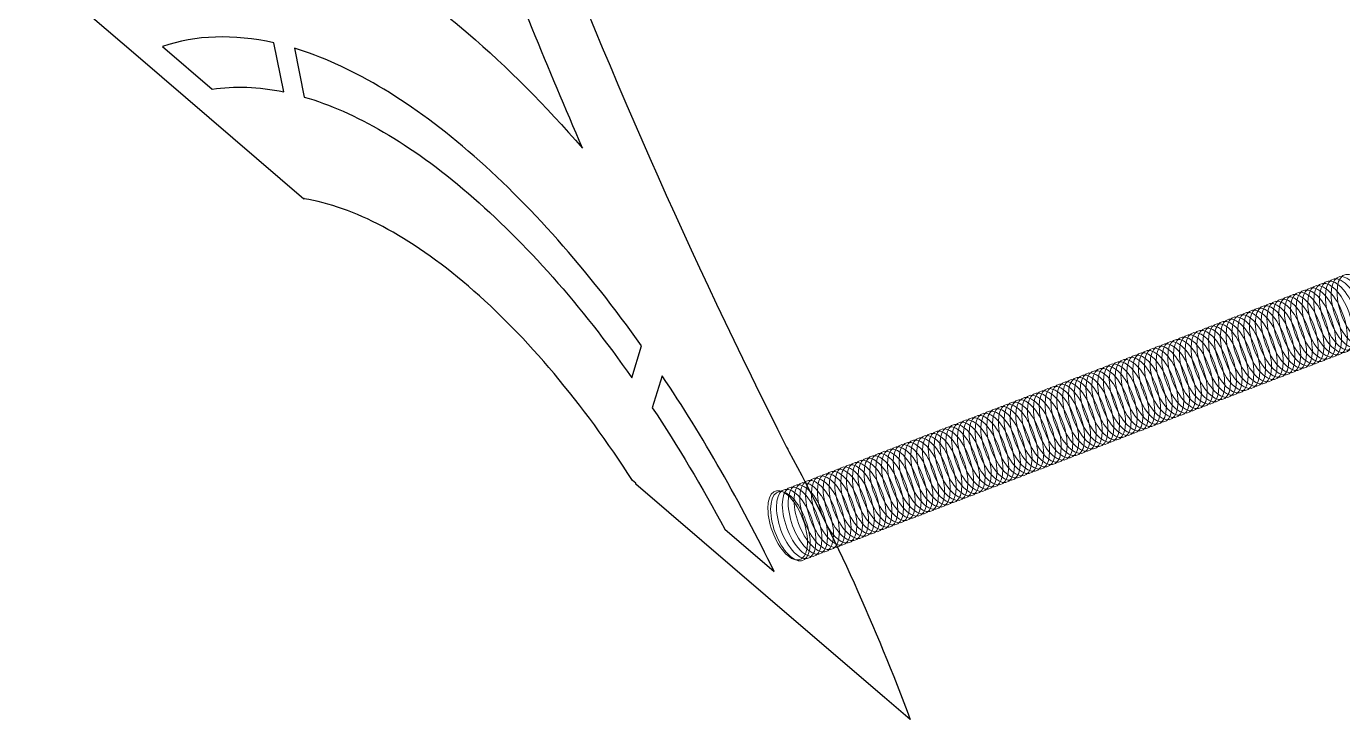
# Model space of a CAD drawing. Header units: centimetres. Extents: x -860 to -17, y -240 to 97.
# Drawn here: x -859.5 to -809.5, y -239.6 to -213.3 of the extents above; entities that cross this region are included whole.
import ezdxf

# ---------------------------------------------------------------- set-up
doc = ezdxf.new("R2010")
doc.units = ezdxf.units.CM
doc.header["$MEASUREMENT"] = 0
doc.layers.add('layer 1', color=7, linetype='Continuous')

msp = doc.modelspace()

# ---------------------------------------------------------------- linework, layer by layer
at = {"layer": 'layer 1', "color": 242}
for points, knots in [([(-791.81431, -213.5163), (-791.81431, -213.5163), (-791.81431, -213.54688), (-791.81431, -213.54688), (-791.81431, -213.54688), (-791.81431, -213.54688), (-785.62944, -218.85362), (-785.62944, -218.85362), (-785.62944, -218.85362), (-785.62944, -218.85362), (-782.36581, -221.65389), (-782.36581, -221.65389), (-782.36581, -221.65389), (-782.36581, -221.65389), (-781.38636, -222.49428), (-781.38636, -222.49428), (-781.38636, -222.49428), (-782.68687, -218.98892), (-784.24215, -215.55083), (-785.99553, -212.30804), (-785.99553, -212.30804), (-786.02547, -212.25267), (-786.05546, -212.19733), (-786.08552, -212.14207), (-786.08552, -212.14207), (-789.70322, -204.98148), (-793.01893, -197.5059), (-795.9385, -189.83895), (-795.9385, -189.83895), (-786.56033, -178.44123), (-783.55523, -157.08198), (-790.90493, -127.47964), (-790.90493, -127.47964), (-790.90493, -127.47964), (-790.9074, -127.47936), (-790.9074, -127.47936), (-790.9074, -127.47936), (-791.1182, -126.63154), (-791.5642, -125.7889), (-792.08036, -125.34603), (-792.08036, -125.34603), (-792.79972, -124.72881), (-793.38287, -125.12181), (-793.38287, -126.22383), (-793.38287, -126.22383), (-793.38287, -126.53512), (-793.33631, -126.8697), (-793.25333, -127.20346), (-793.25333, -127.20346), (-793.25333, -127.20346), (-793.25579, -127.20317), (-793.25579, -127.20317), (-793.25579, -127.20317), (-788.18778, -147.61562), (-788.38015, -163.75279), (-792.3092, -175.12915), (-792.3092, -175.12915), (-795.35249, -168.01423), (-797.63284, -160.16916), (-799.27384, -152.86522), (-799.27384, -152.86522), (-801.37679, -143.50526), (-802.6417, -134.17845), (-803.17879, -125.55553), (-803.17879, -125.55553), (-803.57388, -119.21254), (-803.57884, -113.0593), (-803.12533, -107.45214), (-803.12533, -107.45214), (-802.59419, -100.88529), (-801.40039, -94.75556), (-799.19051, -90.40757), (-799.19051, -90.40757), (-798.37983, -89.37352), (-797.52528, -88.42199), (-796.62965, -87.55296), (-796.62965, -87.55296), (-796.4623, -87.39058), (-796.2936, -87.2309), (-796.12344, -87.07419), (-796.12344, -87.07419), (-796.00498, -86.96506), (-795.86409, -86.85776), (-795.76743, -86.70508), (-795.76743, -86.70508), (-795.6414, -86.50607), (-795.56849, -86.20515), (-795.56849, -85.81556), (-795.56849, -85.81556), (-795.56849, -84.71354), (-796.15164, -83.31982), (-796.871, -82.7026), (-796.871, -82.7026), (-797.21717, -82.40558), (-797.53178, -82.34254), (-797.76505, -82.47982), (-797.76505, -82.47982), (-797.91167, -82.56615), (-798.05043, -82.71821), (-798.18185, -82.84011), (-798.18185, -82.84011), (-798.30897, -82.95804), (-798.43534, -83.07752), (-798.56093, -83.19852), (-798.56093, -83.19852), (-802.90223, -87.38143), (-806.32651, -93.40903), (-808.55309, -101.27492), (-808.55309, -101.27492), (-810.75544, -109.05517), (-811.72694, -118.49984), (-811.38355, -129.02392), (-811.38355, -129.02392), (-810.95678, -142.10343), (-808.53507, -156.4897), (-804.43352, -171.06733), (-804.43352, -171.06733), (-802.91717, -176.4567), (-801.19096, -181.80528), (-799.28196, -187.07701), (-799.28196, -187.07701), (-801.18504, -189.08257), (-803.32741, -190.70242), (-805.67514, -191.92889), (-805.67514, -191.92889), (-809.38695, -190.72098), (-812.59662, -191.36766), (-814.96284, -193.68495), (-814.96284, -193.68495), (-814.96284, -193.68495), (-810.71976, -197.3256), (-810.71976, -197.3256), (-810.71976, -197.3256), (-810.71976, -197.3256), (-804.42696, -202.72495), (-804.42696, -202.72495), (-804.42696, -202.72495), (-804.42696, -202.72495), (-804.42696, -202.69437), (-804.42696, -202.69437), (-804.42696, -202.69437), (-804.42696, -202.69437), (-804.40641, -202.71201), (-804.40641, -202.71201), (-804.40641, -202.71201), (-802.52537, -203.02852), (-800.40808, -204.11596), (-798.16881, -206.0373), (-798.16881, -206.0373), (-795.92954, -207.95864), (-793.81225, -210.50456), (-791.93121, -213.41599), (-791.93121, -213.41599), (-791.93121, -213.41599), (-791.81431, -213.5163), (-791.81431, -213.5163)], [0, 0, 0, 0, 0.025, 0.025, 0.025, 0.025, 0.05, 0.05, 0.05, 0.05, 0.075, 0.075, 0.075, 0.075, 0.1, 0.1, 0.1, 0.1, 0.125, 0.125, 0.125, 0.125, 0.15, 0.15, 0.15, 0.15, 0.175, 0.175, 0.175, 0.175, 0.2, 0.2, 0.2, 0.2, 0.225, 0.225, 0.225, 0.225, 0.25, 0.25, 0.25, 0.25, 0.275, 0.275, 0.275, 0.275, 0.3, 0.3, 0.3, 0.3, 0.325, 0.325, 0.325, 0.325, 0.35, 0.35, 0.35, 0.35, 0.375, 0.375, 0.375, 0.375, 0.4, 0.4, 0.4, 0.4, 0.425, 0.425, 0.425, 0.425, 0.45, 0.45, 0.45, 0.45, 0.475, 0.475, 0.475, 0.475, 0.5, 0.5, 0.5, 0.5, 0.525, 0.525, 0.525, 0.525, 0.55, 0.55, 0.55, 0.55, 0.575, 0.575, 0.575, 0.575, 0.6, 0.6, 0.6, 0.6, 0.625, 0.625, 0.625, 0.625, 0.65, 0.65, 0.65, 0.65, 0.675, 0.675, 0.675, 0.675, 0.7, 0.7, 0.7, 0.7, 0.725, 0.725, 0.725, 0.725, 0.75, 0.75, 0.75, 0.75, 0.775, 0.775, 0.775, 0.775, 0.8, 0.8, 0.8, 0.8, 0.825, 0.825, 0.825, 0.825, 0.85, 0.85, 0.85, 0.85, 0.875, 0.875, 0.875, 0.875, 0.9, 0.9, 0.9, 0.9, 0.925, 0.925, 0.925, 0.925, 0.95, 0.95, 0.95, 0.95, 1, 1, 1, 1]), ([(-836.40071, -230.60659), (-836.40071, -230.60659), (-836.40071, -230.63717), (-836.40071, -230.63717), (-836.40071, -230.63717), (-836.40071, -230.63717), (-830.21584, -235.94391), (-830.21584, -235.94391), (-830.21584, -235.94391), (-830.21584, -235.94391), (-826.95221, -238.74418), (-826.95221, -238.74418), (-826.95221, -238.74418), (-826.95221, -238.74418), (-825.97276, -239.58457), (-825.97276, -239.58457), (-825.97276, -239.58457), (-827.27327, -236.07921), (-828.82855, -232.64112), (-830.58193, -229.39833), (-830.58193, -229.39833), (-830.61187, -229.34296), (-830.64186, -229.28762), (-830.67192, -229.23236), (-830.67192, -229.23236), (-834.28962, -222.07177), (-837.60533, -214.59619), (-840.5249, -206.92924), (-840.5249, -206.92924), (-831.14673, -195.53152), (-828.14163, -174.17227), (-835.49133, -144.56993), (-835.49133, -144.56993), (-835.49133, -144.56993), (-835.4938, -144.56965), (-835.4938, -144.56965), (-835.4938, -144.56965), (-835.7046, -143.72183), (-836.1506, -142.87919), (-836.66676, -142.43632), (-836.66676, -142.43632), (-837.38612, -141.8191), (-837.96927, -142.2121), (-837.96927, -143.31412), (-837.96927, -143.31412), (-837.96927, -143.62541), (-837.92271, -143.95999), (-837.83973, -144.29375), (-837.83973, -144.29375), (-837.83973, -144.29375), (-837.84219, -144.29346), (-837.84219, -144.29346), (-837.84219, -144.29346), (-832.77418, -164.70591), (-832.96655, -180.84308), (-836.8956, -192.21944), (-836.8956, -192.21944), (-839.93889, -185.10452), (-842.21924, -177.25945), (-843.86024, -169.95551), (-843.86024, -169.95551), (-845.96319, -160.59555), (-847.2281, -151.26874), (-847.76519, -142.64582), (-847.76519, -142.64582), (-848.16028, -136.30283), (-848.16524, -130.14959), (-847.71173, -124.54243), (-847.71173, -124.54243), (-847.18059, -117.97558), (-845.98679, -111.84585), (-843.77691, -107.49786), (-843.77691, -107.49786), (-842.96623, -106.46381), (-842.11168, -105.51228), (-841.21605, -104.64325), (-841.21605, -104.64325), (-841.0487, -104.48087), (-840.88, -104.32119), (-840.70984, -104.16448), (-840.70984, -104.16448), (-840.59138, -104.05535), (-840.45049, -103.94805), (-840.35383, -103.79537), (-840.35383, -103.79537), (-840.2278, -103.59636), (-840.15489, -103.29544), (-840.15489, -102.90585), (-840.15489, -102.90585), (-840.15489, -101.80383), (-840.73804, -100.41011), (-841.4574, -99.79289), (-841.4574, -99.79289), (-841.80357, -99.49587), (-842.11818, -99.43283), (-842.35145, -99.57011), (-842.35145, -99.57011), (-842.49807, -99.65644), (-842.63683, -99.8085), (-842.76825, -99.9304), (-842.76825, -99.9304), (-842.89537, -100.04833), (-843.02174, -100.16781), (-843.14733, -100.28881), (-843.14733, -100.28881), (-847.48863, -104.47172), (-850.91291, -110.49932), (-853.13949, -118.36521), (-853.13949, -118.36521), (-855.34184, -126.14546), (-856.31334, -135.59013), (-855.96995, -146.11421), (-855.96995, -146.11421), (-855.54318, -159.19372), (-853.12147, -173.57999), (-849.01992, -188.15762), (-849.01992, -188.15762), (-847.50357, -193.54699), (-845.77736, -198.89557), (-843.86836, -204.1673), (-843.86836, -204.1673), (-845.77144, -206.17286), (-847.91381, -207.79271), (-850.26154, -209.01918), (-850.26154, -209.01918), (-853.97335, -207.81127), (-857.18302, -208.45795), (-859.54924, -210.77524), (-859.54924, -210.77524), (-859.54924, -210.77524), (-855.30616, -214.41589), (-855.30616, -214.41589), (-855.30616, -214.41589), (-855.30616, -214.41589), (-849.01336, -219.81524), (-849.01336, -219.81524), (-849.01336, -219.81524), (-849.01336, -219.81524), (-849.01336, -219.78466), (-849.01336, -219.78466), (-849.01336, -219.78466), (-849.01336, -219.78466), (-848.99281, -219.8023), (-848.99281, -219.8023), (-848.99281, -219.8023), (-847.11177, -220.11881), (-844.99448, -221.20625), (-842.75521, -223.12759), (-842.75521, -223.12759), (-840.51594, -225.04893), (-838.39865, -227.59485), (-836.51761, -230.50628), (-836.51761, -230.50628), (-836.51761, -230.50628), (-836.40071, -230.60659), (-836.40071, -230.60659)], [0, 0, 0, 0, 0.025, 0.025, 0.025, 0.025, 0.05, 0.05, 0.05, 0.05, 0.075, 0.075, 0.075, 0.075, 0.1, 0.1, 0.1, 0.1, 0.125, 0.125, 0.125, 0.125, 0.15, 0.15, 0.15, 0.15, 0.175, 0.175, 0.175, 0.175, 0.2, 0.2, 0.2, 0.2, 0.225, 0.225, 0.225, 0.225, 0.25, 0.25, 0.25, 0.25, 0.275, 0.275, 0.275, 0.275, 0.3, 0.3, 0.3, 0.3, 0.325, 0.325, 0.325, 0.325, 0.35, 0.35, 0.35, 0.35, 0.375, 0.375, 0.375, 0.375, 0.4, 0.4, 0.4, 0.4, 0.425, 0.425, 0.425, 0.425, 0.45, 0.45, 0.45, 0.45, 0.475, 0.475, 0.475, 0.475, 0.5, 0.5, 0.5, 0.5, 0.525, 0.525, 0.525, 0.525, 0.55, 0.55, 0.55, 0.55, 0.575, 0.575, 0.575, 0.575, 0.6, 0.6, 0.6, 0.6, 0.625, 0.625, 0.625, 0.625, 0.65, 0.65, 0.65, 0.65, 0.675, 0.675, 0.675, 0.675, 0.7, 0.7, 0.7, 0.7, 0.725, 0.725, 0.725, 0.725, 0.75, 0.75, 0.75, 0.75, 0.775, 0.775, 0.775, 0.775, 0.8, 0.8, 0.8, 0.8, 0.825, 0.825, 0.825, 0.825, 0.85, 0.85, 0.85, 0.85, 0.875, 0.875, 0.875, 0.875, 0.9, 0.9, 0.9, 0.9, 0.925, 0.925, 0.925, 0.925, 0.95, 0.95, 0.95, 0.95, 1, 1, 1, 1]), ([(-842.15625, -208.74853), (-840.97051, -211.82552), (-839.72409, -214.87221), (-838.42249, -217.88119), (-838.42249, -217.88119), (-839.82264, -216.27017), (-841.27378, -214.8094), (-842.761, -213.53334), (-842.761, -213.53334), (-843.64052, -212.77869), (-844.50735, -212.11071), (-845.35855, -211.52674), (-845.35855, -211.52674), (-844.23248, -210.70198), (-843.16333, -209.77605), (-842.15625, -208.74853)], [0, 0, 0, 0, 0.2, 0.2, 0.2, 0.2, 0.4, 0.4, 0.4, 0.4, 0.6, 0.6, 0.6, 0.6, 1, 1, 1, 1]), ([(-852.48911, -215.64741), (-852.48911, -215.64741), (-854.38165, -214.02357), (-854.38165, -214.02357), (-854.38165, -214.02357), (-853.11078, -213.59449), (-851.686, -213.54193), (-850.14447, -213.88645), (-850.14447, -213.88645), (-850.14447, -213.88645), (-849.76893, -215.74838), (-849.76893, -215.74838), (-849.76893, -215.74838), (-850.72889, -215.5497), (-851.63913, -215.51797), (-852.48911, -215.64741)], [0, 0, 0, 0, 0.2, 0.2, 0.2, 0.2, 0.4, 0.4, 0.4, 0.4, 0.6, 0.6, 0.6, 0.6, 1, 1, 1, 1]), ([(-842.761, -217.99766), (-840.43597, -219.99259), (-838.21482, -222.51912), (-836.17709, -225.39632), (-836.17709, -225.39632), (-836.17709, -225.39632), (-836.54896, -226.60192), (-836.54896, -226.60192), (-836.54896, -226.60192), (-838.46672, -223.8774), (-840.56127, -221.48621), (-842.75521, -219.60377), (-842.75521, -219.60377), (-844.96105, -217.71111), (-847.06638, -216.50534), (-848.99262, -215.94273), (-848.99262, -215.94273), (-848.99262, -215.94273), (-849.36598, -214.09163), (-849.36598, -214.09163), (-849.36598, -214.09163), (-847.32249, -214.70883), (-845.09404, -215.99587), (-842.761, -217.99766)], [0, 0, 0, 0, 0.14285714, 0.14285714, 0.14285714, 0.14285714, 0.28571429, 0.28571429, 0.28571429, 0.28571429, 0.42857143, 0.42857143, 0.42857143, 0.42857143, 0.57142857, 0.57142857, 0.57142857, 0.57142857, 0.71428571, 0.71428571, 0.71428571, 0.71428571, 1, 1, 1, 1]), ([(-835.39828, -226.52601), (-833.84882, -228.8354), (-832.41691, -231.34347), (-831.14036, -233.96509), (-831.14036, -233.96509), (-831.14036, -233.96509), (-833.02134, -232.35117), (-833.02134, -232.35117), (-833.02134, -232.35117), (-833.88036, -230.7463), (-834.80096, -229.20045), (-835.77217, -227.73818), (-835.77217, -227.73818), (-835.77217, -227.73818), (-835.39828, -226.52601), (-835.39828, -226.52601)], [0, 0, 0, 0, 0.2, 0.2, 0.2, 0.2, 0.4, 0.4, 0.4, 0.4, 0.6, 0.6, 0.6, 0.6, 1, 1, 1, 1])]:
    msp.add_open_spline(points, degree=3, knots=knots, dxfattribs=at)
at = {"layer": 'layer 1', "color": 177, "lineweight": 20}
for points in [[(-809.00886, -222.84201), (-808.59428, -223.19774), (-808.25819, -224.00098), (-808.25819, -224.63611), (-808.25819, -224.63611), (-808.25819, -225.27124), (-808.59428, -225.49774), (-809.00886, -225.14201), (-809.00886, -225.14201), (-809.42345, -224.78629), (-809.75954, -223.98305), (-809.75954, -223.34792), (-809.75954, -223.34792), (-809.75954, -222.71279), (-809.42345, -222.48629), (-809.00886, -222.84201)], [(-810.3398, -223.35217), (-809.92522, -223.7079), (-809.58913, -224.51114), (-809.58913, -225.14627), (-809.58913, -225.14627), (-809.58913, -225.7814), (-809.92522, -226.0079), (-810.3398, -225.65217), (-810.3398, -225.65217), (-810.75439, -225.29645), (-811.09048, -224.49321), (-811.09048, -223.85808), (-811.09048, -223.85808), (-811.09048, -223.22295), (-810.75439, -222.99645), (-810.3398, -223.35217)], [(-810.11797, -223.26714), (-809.70339, -223.62287), (-809.3673, -224.42611), (-809.3673, -225.06124), (-809.3673, -225.06124), (-809.3673, -225.69637), (-809.70339, -225.92287), (-810.11797, -225.56714), (-810.11797, -225.56714), (-810.53256, -225.21142), (-810.86865, -224.40818), (-810.86865, -223.77305), (-810.86865, -223.77305), (-810.86865, -223.13792), (-810.53256, -222.91142), (-810.11797, -223.26714)], [(-809.89615, -223.18211), (-809.48157, -223.53784), (-809.14548, -224.34108), (-809.14548, -224.97621), (-809.14548, -224.97621), (-809.14548, -225.61134), (-809.48157, -225.83784), (-809.89615, -225.48211), (-809.89615, -225.48211), (-810.31074, -225.12639), (-810.64683, -224.32315), (-810.64683, -223.68802), (-810.64683, -223.68802), (-810.64683, -223.05289), (-810.31074, -222.82639), (-809.89615, -223.18211)], [(-809.67433, -223.09709), (-809.25975, -223.45282), (-808.92366, -224.25606), (-808.92366, -224.89119), (-808.92366, -224.89119), (-808.92366, -225.52632), (-809.25975, -225.75282), (-809.67433, -225.39709), (-809.67433, -225.39709), (-810.08892, -225.04137), (-810.42501, -224.23813), (-810.42501, -223.603), (-810.42501, -223.603), (-810.42501, -222.96787), (-810.08892, -222.74137), (-809.67433, -223.09709)], [(-809.45251, -223.01206), (-809.03793, -223.36779), (-808.70184, -224.17103), (-808.70184, -224.80616), (-808.70184, -224.80616), (-808.70184, -225.44129), (-809.03793, -225.66779), (-809.45251, -225.31206), (-809.45251, -225.31206), (-809.8671, -224.95634), (-810.20319, -224.1531), (-810.20319, -223.51797), (-810.20319, -223.51797), (-810.20319, -222.88284), (-809.8671, -222.65634), (-809.45251, -223.01206)], [(-809.23068, -222.92703), (-808.8161, -223.28276), (-808.48001, -224.086), (-808.48001, -224.72113), (-808.48001, -224.72113), (-808.48001, -225.35626), (-808.8161, -225.58276), (-809.23068, -225.22703), (-809.23068, -225.22703), (-809.64527, -224.87131), (-809.98136, -224.06807), (-809.98136, -223.43294), (-809.98136, -223.43294), (-809.98136, -222.79781), (-809.64527, -222.57131), (-809.23068, -222.92703)], [(-811.67073, -223.86232), (-811.25615, -224.21805), (-810.92006, -225.02129), (-810.92006, -225.65642), (-810.92006, -225.65642), (-810.92006, -226.29155), (-811.25615, -226.51805), (-811.67073, -226.16232), (-811.67073, -226.16232), (-812.08532, -225.8066), (-812.42141, -225.00336), (-812.42141, -224.36823), (-812.42141, -224.36823), (-812.42141, -223.7331), (-812.08532, -223.5066), (-811.67073, -223.86232)], [(-811.44891, -223.7773), (-811.03433, -224.13303), (-810.69824, -224.93627), (-810.69824, -225.5714), (-810.69824, -225.5714), (-810.69824, -226.20653), (-811.03433, -226.43303), (-811.44891, -226.0773), (-811.44891, -226.0773), (-811.8635, -225.72158), (-812.19959, -224.91834), (-812.19959, -224.28321), (-812.19959, -224.28321), (-812.19959, -223.64808), (-811.8635, -223.42158), (-811.44891, -223.7773)], [(-811.22709, -223.69227), (-810.81251, -224.048), (-810.47642, -224.85124), (-810.47642, -225.48637), (-810.47642, -225.48637), (-810.47642, -226.1215), (-810.81251, -226.348), (-811.22709, -225.99227), (-811.22709, -225.99227), (-811.64168, -225.63655), (-811.97777, -224.83331), (-811.97777, -224.19818), (-811.97777, -224.19818), (-811.97777, -223.56305), (-811.64168, -223.33655), (-811.22709, -223.69227)], [(-811.00527, -223.60724), (-810.59069, -223.96297), (-810.2546, -224.76621), (-810.2546, -225.40134), (-810.2546, -225.40134), (-810.2546, -226.03647), (-810.59069, -226.26297), (-811.00527, -225.90724), (-811.00527, -225.90724), (-811.41986, -225.55152), (-811.75595, -224.74828), (-811.75595, -224.11315), (-811.75595, -224.11315), (-811.75595, -223.47802), (-811.41986, -223.25152), (-811.00527, -223.60724)], [(-810.78344, -223.52222), (-810.36886, -223.87795), (-810.03277, -224.68119), (-810.03277, -225.31632), (-810.03277, -225.31632), (-810.03277, -225.95145), (-810.36886, -226.17795), (-810.78344, -225.82222), (-810.78344, -225.82222), (-811.19803, -225.4665), (-811.53412, -224.66326), (-811.53412, -224.02813), (-811.53412, -224.02813), (-811.53412, -223.393), (-811.19803, -223.1665), (-810.78344, -223.52222)], [(-810.56162, -223.43719), (-810.14704, -223.79292), (-809.81095, -224.59616), (-809.81095, -225.23129), (-809.81095, -225.23129), (-809.81095, -225.86642), (-810.14704, -226.09292), (-810.56162, -225.73719), (-810.56162, -225.73719), (-810.97621, -225.38147), (-811.3123, -224.57823), (-811.3123, -223.9431), (-811.3123, -223.9431), (-811.3123, -223.30797), (-810.97621, -223.08147), (-810.56162, -223.43719)], [(-812.77985, -224.28745), (-812.36527, -224.64318), (-812.02918, -225.44642), (-812.02918, -226.08155), (-812.02918, -226.08155), (-812.02918, -226.71668), (-812.36527, -226.94318), (-812.77985, -226.58745), (-812.77985, -226.58745), (-813.19444, -226.23173), (-813.53053, -225.42849), (-813.53053, -224.79336), (-813.53053, -224.79336), (-813.53053, -224.15823), (-813.19444, -223.93173), (-812.77985, -224.28745)], [(-812.55803, -224.20243), (-812.14345, -224.55816), (-811.80736, -225.3614), (-811.80736, -225.99653), (-811.80736, -225.99653), (-811.80736, -226.63166), (-812.14345, -226.85816), (-812.55803, -226.50243), (-812.55803, -226.50243), (-812.97262, -226.14671), (-813.30871, -225.34347), (-813.30871, -224.70834), (-813.30871, -224.70834), (-813.30871, -224.07321), (-812.97262, -223.84671), (-812.55803, -224.20243)], [(-812.3362, -224.1174), (-811.92162, -224.47313), (-811.58553, -225.27637), (-811.58553, -225.9115), (-811.58553, -225.9115), (-811.58553, -226.54663), (-811.92162, -226.77313), (-812.3362, -226.4174), (-812.3362, -226.4174), (-812.75079, -226.06168), (-813.08688, -225.25844), (-813.08688, -224.62331), (-813.08688, -224.62331), (-813.08688, -223.98818), (-812.75079, -223.76168), (-812.3362, -224.1174)], [(-812.11438, -224.03238), (-811.6998, -224.38811), (-811.36371, -225.19135), (-811.36371, -225.82648), (-811.36371, -225.82648), (-811.36371, -226.46161), (-811.6998, -226.68811), (-812.11438, -226.33238), (-812.11438, -226.33238), (-812.52897, -225.97666), (-812.86506, -225.17342), (-812.86506, -224.53829), (-812.86506, -224.53829), (-812.86506, -223.90316), (-812.52897, -223.67666), (-812.11438, -224.03238)], [(-811.89256, -223.94735), (-811.47798, -224.30308), (-811.14189, -225.10632), (-811.14189, -225.74145), (-811.14189, -225.74145), (-811.14189, -226.37658), (-811.47798, -226.60308), (-811.89256, -226.24735), (-811.89256, -226.24735), (-812.30715, -225.89163), (-812.64324, -225.08839), (-812.64324, -224.45326), (-812.64324, -224.45326), (-812.64324, -223.81813), (-812.30715, -223.59163), (-811.89256, -223.94735)], [(-814.11079, -224.79761), (-813.69621, -225.15334), (-813.36012, -225.95658), (-813.36012, -226.59171), (-813.36012, -226.59171), (-813.36012, -227.22684), (-813.69621, -227.45334), (-814.11079, -227.09761), (-814.11079, -227.09761), (-814.52538, -226.74189), (-814.86147, -225.93865), (-814.86147, -225.30352), (-814.86147, -225.30352), (-814.86147, -224.66839), (-814.52538, -224.44189), (-814.11079, -224.79761)], [(-813.88896, -224.71259), (-813.47438, -225.06832), (-813.13829, -225.87156), (-813.13829, -226.50669), (-813.13829, -226.50669), (-813.13829, -227.14182), (-813.47438, -227.36832), (-813.88896, -227.01259), (-813.88896, -227.01259), (-814.30355, -226.65687), (-814.63964, -225.85363), (-814.63964, -225.2185), (-814.63964, -225.2185), (-814.63964, -224.58337), (-814.30355, -224.35687), (-813.88896, -224.71259)], [(-813.66714, -224.62756), (-813.25256, -224.98329), (-812.91647, -225.78653), (-812.91647, -226.42166), (-812.91647, -226.42166), (-812.91647, -227.05679), (-813.25256, -227.28329), (-813.66714, -226.92756), (-813.66714, -226.92756), (-814.08173, -226.57184), (-814.41782, -225.7686), (-814.41782, -225.13347), (-814.41782, -225.13347), (-814.41782, -224.49834), (-814.08173, -224.27184), (-813.66714, -224.62756)], [(-813.44532, -224.54253), (-813.03074, -224.89826), (-812.69465, -225.7015), (-812.69465, -226.33663), (-812.69465, -226.33663), (-812.69465, -226.97176), (-813.03074, -227.19826), (-813.44532, -226.84253), (-813.44532, -226.84253), (-813.85991, -226.48681), (-814.196, -225.68357), (-814.196, -225.04844), (-814.196, -225.04844), (-814.196, -224.41331), (-813.85991, -224.18681), (-813.44532, -224.54253)], [(-813.22349, -224.45751), (-812.80891, -224.81324), (-812.47282, -225.61648), (-812.47282, -226.25161), (-812.47282, -226.25161), (-812.47282, -226.88674), (-812.80891, -227.11324), (-813.22349, -226.75751), (-813.22349, -226.75751), (-813.63808, -226.40179), (-813.97417, -225.59855), (-813.97417, -224.96342), (-813.97417, -224.96342), (-813.97417, -224.32829), (-813.63808, -224.10179), (-813.22349, -224.45751)], [(-813.00167, -224.37248), (-812.58709, -224.72821), (-812.251, -225.53145), (-812.251, -226.16658), (-812.251, -226.16658), (-812.251, -226.80171), (-812.58709, -227.02821), (-813.00167, -226.67248), (-813.00167, -226.67248), (-813.41626, -226.31676), (-813.75235, -225.51352), (-813.75235, -224.87839), (-813.75235, -224.87839), (-813.75235, -224.24326), (-813.41626, -224.01676), (-813.00167, -224.37248)], [(-815.44172, -225.30777), (-815.02714, -225.6635), (-814.69105, -226.46674), (-814.69105, -227.10187), (-814.69105, -227.10187), (-814.69105, -227.737), (-815.02714, -227.9635), (-815.44172, -227.60777), (-815.44172, -227.60777), (-815.85631, -227.25205), (-816.1924, -226.44881), (-816.1924, -225.81368), (-816.1924, -225.81368), (-816.1924, -225.17855), (-815.85631, -224.95205), (-815.44172, -225.30777)], [(-815.2199, -225.22274), (-814.80532, -225.57847), (-814.46923, -226.38171), (-814.46923, -227.01684), (-814.46923, -227.01684), (-814.46923, -227.65197), (-814.80532, -227.87847), (-815.2199, -227.52274), (-815.2199, -227.52274), (-815.63449, -227.16702), (-815.97058, -226.36378), (-815.97058, -225.72865), (-815.97058, -225.72865), (-815.97058, -225.09352), (-815.63449, -224.86702), (-815.2199, -225.22274)], [(-814.99808, -225.13772), (-814.5835, -225.49345), (-814.24741, -226.29669), (-814.24741, -226.93182), (-814.24741, -226.93182), (-814.24741, -227.56695), (-814.5835, -227.79345), (-814.99808, -227.43772), (-814.99808, -227.43772), (-815.41267, -227.082), (-815.74876, -226.27876), (-815.74876, -225.64363), (-815.74876, -225.64363), (-815.74876, -225.0085), (-815.41267, -224.782), (-814.99808, -225.13772)], [(-814.77626, -225.05269), (-814.36168, -225.40842), (-814.02559, -226.21166), (-814.02559, -226.84679), (-814.02559, -226.84679), (-814.02559, -227.48192), (-814.36168, -227.70842), (-814.77626, -227.35269), (-814.77626, -227.35269), (-815.19085, -226.99697), (-815.52694, -226.19373), (-815.52694, -225.5586), (-815.52694, -225.5586), (-815.52694, -224.92347), (-815.19085, -224.69697), (-814.77626, -225.05269)], [(-814.55443, -224.96767), (-814.13985, -225.3234), (-813.80376, -226.12664), (-813.80376, -226.76177), (-813.80376, -226.76177), (-813.80376, -227.3969), (-814.13985, -227.6234), (-814.55443, -227.26767), (-814.55443, -227.26767), (-814.96902, -226.91195), (-815.30511, -226.10871), (-815.30511, -225.47358), (-815.30511, -225.47358), (-815.30511, -224.83845), (-814.96902, -224.61195), (-814.55443, -224.96767)], [(-814.33261, -224.88264), (-813.91803, -225.23837), (-813.58194, -226.04161), (-813.58194, -226.67674), (-813.58194, -226.67674), (-813.58194, -227.31187), (-813.91803, -227.53837), (-814.33261, -227.18264), (-814.33261, -227.18264), (-814.7472, -226.82692), (-815.08329, -226.02368), (-815.08329, -225.38855), (-815.08329, -225.38855), (-815.08329, -224.75342), (-814.7472, -224.52692), (-814.33261, -224.88264)], [(-816.77266, -225.81793), (-816.35808, -226.17366), (-816.02199, -226.9769), (-816.02199, -227.61203), (-816.02199, -227.61203), (-816.02199, -228.24716), (-816.35808, -228.47366), (-816.77266, -228.11793), (-816.77266, -228.11793), (-817.18725, -227.76221), (-817.52334, -226.95897), (-817.52334, -226.32384), (-817.52334, -226.32384), (-817.52334, -225.68871), (-817.18725, -225.46221), (-816.77266, -225.81793)], [(-816.55084, -225.7329), (-816.13626, -226.08863), (-815.80017, -226.89187), (-815.80017, -227.527), (-815.80017, -227.527), (-815.80017, -228.16213), (-816.13626, -228.38863), (-816.55084, -228.0329), (-816.55084, -228.0329), (-816.96543, -227.67718), (-817.30152, -226.87394), (-817.30152, -226.23881), (-817.30152, -226.23881), (-817.30152, -225.60368), (-816.96543, -225.37718), (-816.55084, -225.7329)], [(-816.32902, -225.64788), (-815.91444, -226.00361), (-815.57835, -226.80685), (-815.57835, -227.44198), (-815.57835, -227.44198), (-815.57835, -228.07711), (-815.91444, -228.30361), (-816.32902, -227.94788), (-816.32902, -227.94788), (-816.74361, -227.59216), (-817.0797, -226.78892), (-817.0797, -226.15379), (-817.0797, -226.15379), (-817.0797, -225.51866), (-816.74361, -225.29216), (-816.32902, -225.64788)], [(-816.10719, -225.56285), (-815.69261, -225.91858), (-815.35652, -226.72182), (-815.35652, -227.35695), (-815.35652, -227.35695), (-815.35652, -227.99208), (-815.69261, -228.21858), (-816.10719, -227.86285), (-816.10719, -227.86285), (-816.52178, -227.50713), (-816.85787, -226.70389), (-816.85787, -226.06876), (-816.85787, -226.06876), (-816.85787, -225.43363), (-816.52178, -225.20713), (-816.10719, -225.56285)], [(-815.88537, -225.47782), (-815.47079, -225.83355), (-815.1347, -226.63679), (-815.1347, -227.27192), (-815.1347, -227.27192), (-815.1347, -227.90705), (-815.47079, -228.13355), (-815.88537, -227.77782), (-815.88537, -227.77782), (-816.29996, -227.4221), (-816.63605, -226.61886), (-816.63605, -225.98373), (-816.63605, -225.98373), (-816.63605, -225.3486), (-816.29996, -225.1221), (-815.88537, -225.47782)], [(-815.66355, -225.3928), (-815.24897, -225.74853), (-814.91288, -226.55177), (-814.91288, -227.1869), (-814.91288, -227.1869), (-814.91288, -227.82203), (-815.24897, -228.04853), (-815.66355, -227.6928), (-815.66355, -227.6928), (-816.07814, -227.33708), (-816.41423, -226.53384), (-816.41423, -225.89871), (-816.41423, -225.89871), (-816.41423, -225.26358), (-816.07814, -225.03708), (-815.66355, -225.3928)], [(-818.1036, -226.32809), (-817.68902, -226.68382), (-817.35293, -227.48706), (-817.35293, -228.12219), (-817.35293, -228.12219), (-817.35293, -228.75732), (-817.68902, -228.98382), (-818.1036, -228.62809), (-818.1036, -228.62809), (-818.51819, -228.27237), (-818.85428, -227.46913), (-818.85428, -226.834), (-818.85428, -226.834), (-818.85428, -226.19887), (-818.51819, -225.97237), (-818.1036, -226.32809)], [(-817.88178, -226.24306), (-817.4672, -226.59879), (-817.13111, -227.40203), (-817.13111, -228.03716), (-817.13111, -228.03716), (-817.13111, -228.67229), (-817.4672, -228.89879), (-817.88178, -228.54306), (-817.88178, -228.54306), (-818.29637, -228.18734), (-818.63246, -227.3841), (-818.63246, -226.74897), (-818.63246, -226.74897), (-818.63246, -226.11384), (-818.29637, -225.88734), (-817.88178, -226.24306)], [(-817.65995, -226.15803), (-817.24537, -226.51376), (-816.90928, -227.317), (-816.90928, -227.95213), (-816.90928, -227.95213), (-816.90928, -228.58726), (-817.24537, -228.81376), (-817.65995, -228.45803), (-817.65995, -228.45803), (-818.07454, -228.10231), (-818.41063, -227.29907), (-818.41063, -226.66394), (-818.41063, -226.66394), (-818.41063, -226.02881), (-818.07454, -225.80231), (-817.65995, -226.15803)], [(-817.43813, -226.07301), (-817.02355, -226.42874), (-816.68746, -227.23198), (-816.68746, -227.86711), (-816.68746, -227.86711), (-816.68746, -228.50224), (-817.02355, -228.72874), (-817.43813, -228.37301), (-817.43813, -228.37301), (-817.85272, -228.01729), (-818.18881, -227.21405), (-818.18881, -226.57892), (-818.18881, -226.57892), (-818.18881, -225.94379), (-817.85272, -225.71729), (-817.43813, -226.07301)], [(-817.21631, -225.98798), (-816.80173, -226.34371), (-816.46564, -227.14695), (-816.46564, -227.78208), (-816.46564, -227.78208), (-816.46564, -228.41721), (-816.80173, -228.64371), (-817.21631, -228.28798), (-817.21631, -228.28798), (-817.6309, -227.93226), (-817.96699, -227.12902), (-817.96699, -226.49389), (-817.96699, -226.49389), (-817.96699, -225.85876), (-817.6309, -225.63226), (-817.21631, -225.98798)], [(-816.99448, -225.90295), (-816.5799, -226.25868), (-816.24381, -227.06192), (-816.24381, -227.69705), (-816.24381, -227.69705), (-816.24381, -228.33218), (-816.5799, -228.55868), (-816.99448, -228.20295), (-816.99448, -228.20295), (-817.40907, -227.84723), (-817.74516, -227.04399), (-817.74516, -226.40886), (-817.74516, -226.40886), (-817.74516, -225.77373), (-817.40907, -225.54723), (-816.99448, -225.90295)], [(-819.43454, -226.83824), (-819.01996, -227.19397), (-818.68387, -227.99721), (-818.68387, -228.63234), (-818.68387, -228.63234), (-818.68387, -229.26747), (-819.01996, -229.49397), (-819.43454, -229.13824), (-819.43454, -229.13824), (-819.84913, -228.78252), (-820.18522, -227.97928), (-820.18522, -227.34415), (-820.18522, -227.34415), (-820.18522, -226.70902), (-819.84913, -226.48252), (-819.43454, -226.83824)], [(-819.21271, -226.75322), (-818.79813, -227.10895), (-818.46204, -227.91219), (-818.46204, -228.54732), (-818.46204, -228.54732), (-818.46204, -229.18245), (-818.79813, -229.40895), (-819.21271, -229.05322), (-819.21271, -229.05322), (-819.6273, -228.6975), (-819.96339, -227.89426), (-819.96339, -227.25913), (-819.96339, -227.25913), (-819.96339, -226.624), (-819.6273, -226.3975), (-819.21271, -226.75322)], [(-818.99089, -226.66819), (-818.57631, -227.02392), (-818.24022, -227.82716), (-818.24022, -228.46229), (-818.24022, -228.46229), (-818.24022, -229.09742), (-818.57631, -229.32392), (-818.99089, -228.96819), (-818.99089, -228.96819), (-819.40548, -228.61247), (-819.74157, -227.80923), (-819.74157, -227.1741), (-819.74157, -227.1741), (-819.74157, -226.53897), (-819.40548, -226.31247), (-818.99089, -226.66819)], [(-818.76907, -226.58317), (-818.35449, -226.9389), (-818.0184, -227.74214), (-818.0184, -228.37727), (-818.0184, -228.37727), (-818.0184, -229.0124), (-818.35449, -229.2389), (-818.76907, -228.88317), (-818.76907, -228.88317), (-819.18366, -228.52745), (-819.51975, -227.72421), (-819.51975, -227.08908), (-819.51975, -227.08908), (-819.51975, -226.45395), (-819.18366, -226.22745), (-818.76907, -226.58317)], [(-818.54724, -226.49814), (-818.13266, -226.85387), (-817.79657, -227.65711), (-817.79657, -228.29224), (-817.79657, -228.29224), (-817.79657, -228.92737), (-818.13266, -229.15387), (-818.54724, -228.79814), (-818.54724, -228.79814), (-818.96183, -228.44242), (-819.29792, -227.63918), (-819.29792, -227.00405), (-819.29792, -227.00405), (-819.29792, -226.36892), (-818.96183, -226.14242), (-818.54724, -226.49814)], [(-818.32542, -226.41311), (-817.91084, -226.76884), (-817.57475, -227.57208), (-817.57475, -228.20721), (-817.57475, -228.20721), (-817.57475, -228.84234), (-817.91084, -229.06884), (-818.32542, -228.71311), (-818.32542, -228.71311), (-818.74001, -228.35739), (-819.0761, -227.55415), (-819.0761, -226.91902), (-819.0761, -226.91902), (-819.0761, -226.28389), (-818.74001, -226.05739), (-818.32542, -226.41311)], [(-820.76547, -227.3484), (-820.35089, -227.70413), (-820.0148, -228.50737), (-820.0148, -229.1425), (-820.0148, -229.1425), (-820.0148, -229.77763), (-820.35089, -230.00413), (-820.76547, -229.6484), (-820.76547, -229.6484), (-821.18006, -229.29268), (-821.51615, -228.48944), (-821.51615, -227.85431), (-821.51615, -227.85431), (-821.51615, -227.21918), (-821.18006, -226.99268), (-820.76547, -227.3484)], [(-820.54365, -227.26338), (-820.12907, -227.61911), (-819.79298, -228.42235), (-819.79298, -229.05748), (-819.79298, -229.05748), (-819.79298, -229.69261), (-820.12907, -229.91911), (-820.54365, -229.56338), (-820.54365, -229.56338), (-820.95824, -229.20766), (-821.29433, -228.40442), (-821.29433, -227.76929), (-821.29433, -227.76929), (-821.29433, -227.13416), (-820.95824, -226.90766), (-820.54365, -227.26338)], [(-820.32183, -227.17835), (-819.90725, -227.53408), (-819.57116, -228.33732), (-819.57116, -228.97245), (-819.57116, -228.97245), (-819.57116, -229.60758), (-819.90725, -229.83408), (-820.32183, -229.47835), (-820.32183, -229.47835), (-820.73642, -229.12263), (-821.07251, -228.31939), (-821.07251, -227.68426), (-821.07251, -227.68426), (-821.07251, -227.04913), (-820.73642, -226.82263), (-820.32183, -227.17835)], [(-820.1, -227.09332), (-819.68542, -227.44905), (-819.34933, -228.25229), (-819.34933, -228.88742), (-819.34933, -228.88742), (-819.34933, -229.52255), (-819.68542, -229.74905), (-820.1, -229.39332), (-820.1, -229.39332), (-820.51459, -229.0376), (-820.85068, -228.23436), (-820.85068, -227.59923), (-820.85068, -227.59923), (-820.85068, -226.9641), (-820.51459, -226.7376), (-820.1, -227.09332)], [(-819.87818, -227.0083), (-819.4636, -227.36403), (-819.12751, -228.16727), (-819.12751, -228.8024), (-819.12751, -228.8024), (-819.12751, -229.43753), (-819.4636, -229.66403), (-819.87818, -229.3083), (-819.87818, -229.3083), (-820.29277, -228.95258), (-820.62886, -228.14934), (-820.62886, -227.51421), (-820.62886, -227.51421), (-820.62886, -226.87908), (-820.29277, -226.65258), (-819.87818, -227.0083)], [(-819.65636, -226.92327), (-819.24178, -227.279), (-818.90569, -228.08224), (-818.90569, -228.71737), (-818.90569, -228.71737), (-818.90569, -229.3525), (-819.24178, -229.579), (-819.65636, -229.22327), (-819.65636, -229.22327), (-820.07095, -228.86755), (-820.40704, -228.06431), (-820.40704, -227.42918), (-820.40704, -227.42918), (-820.40704, -226.79405), (-820.07095, -226.56755), (-819.65636, -226.92327)], [(-822.09641, -227.85856), (-821.68183, -228.21429), (-821.34574, -229.01753), (-821.34574, -229.65266), (-821.34574, -229.65266), (-821.34574, -230.28779), (-821.68183, -230.51429), (-822.09641, -230.15856), (-822.09641, -230.15856), (-822.511, -229.80284), (-822.84709, -228.9996), (-822.84709, -228.36447), (-822.84709, -228.36447), (-822.84709, -227.72934), (-822.511, -227.50284), (-822.09641, -227.85856)], [(-821.87459, -227.77353), (-821.46001, -228.12926), (-821.12392, -228.9325), (-821.12392, -229.56763), (-821.12392, -229.56763), (-821.12392, -230.20276), (-821.46001, -230.42926), (-821.87459, -230.07353), (-821.87459, -230.07353), (-822.28918, -229.71781), (-822.62527, -228.91457), (-822.62527, -228.27944), (-822.62527, -228.27944), (-822.62527, -227.64431), (-822.28918, -227.41781), (-821.87459, -227.77353)], [(-821.65276, -227.68851), (-821.23818, -228.04424), (-820.90209, -228.84748), (-820.90209, -229.48261), (-820.90209, -229.48261), (-820.90209, -230.11774), (-821.23818, -230.34424), (-821.65276, -229.98851), (-821.65276, -229.98851), (-822.06735, -229.63279), (-822.40344, -228.82955), (-822.40344, -228.19442), (-822.40344, -228.19442), (-822.40344, -227.55929), (-822.06735, -227.33279), (-821.65276, -227.68851)], [(-821.43094, -227.60348), (-821.01636, -227.95921), (-820.68027, -228.76245), (-820.68027, -229.39758), (-820.68027, -229.39758), (-820.68027, -230.03271), (-821.01636, -230.25921), (-821.43094, -229.90348), (-821.43094, -229.90348), (-821.84553, -229.54776), (-822.18162, -228.74452), (-822.18162, -228.10939), (-822.18162, -228.10939), (-822.18162, -227.47426), (-821.84553, -227.24776), (-821.43094, -227.60348)], [(-821.20912, -227.51845), (-820.79454, -227.87418), (-820.45845, -228.67742), (-820.45845, -229.31255), (-820.45845, -229.31255), (-820.45845, -229.94768), (-820.79454, -230.17418), (-821.20912, -229.81845), (-821.20912, -229.81845), (-821.62371, -229.46273), (-821.9598, -228.65949), (-821.9598, -228.02436), (-821.9598, -228.02436), (-821.9598, -227.38923), (-821.62371, -227.16273), (-821.20912, -227.51845)], [(-820.9873, -227.43343), (-820.57272, -227.78916), (-820.23663, -228.5924), (-820.23663, -229.22753), (-820.23663, -229.22753), (-820.23663, -229.86266), (-820.57272, -230.08916), (-820.9873, -229.73343), (-820.9873, -229.73343), (-821.40189, -229.37771), (-821.73798, -228.57447), (-821.73798, -227.93934), (-821.73798, -227.93934), (-821.73798, -227.30421), (-821.40189, -227.07771), (-820.9873, -227.43343)], [(-823.42735, -228.36872), (-823.01277, -228.72445), (-822.67668, -229.52769), (-822.67668, -230.16282), (-822.67668, -230.16282), (-822.67668, -230.79795), (-823.01277, -231.02445), (-823.42735, -230.66872), (-823.42735, -230.66872), (-823.84194, -230.313), (-824.17803, -229.50976), (-824.17803, -228.87463), (-824.17803, -228.87463), (-824.17803, -228.2395), (-823.84194, -228.013), (-823.42735, -228.36872)], [(-823.20552, -228.28369), (-822.79094, -228.63942), (-822.45485, -229.44266), (-822.45485, -230.07779), (-822.45485, -230.07779), (-822.45485, -230.71292), (-822.79094, -230.93942), (-823.20552, -230.58369), (-823.20552, -230.58369), (-823.62011, -230.22797), (-823.9562, -229.42473), (-823.9562, -228.7896), (-823.9562, -228.7896), (-823.9562, -228.15447), (-823.62011, -227.92797), (-823.20552, -228.28369)], [(-822.9837, -228.19867), (-822.56912, -228.5544), (-822.23303, -229.35764), (-822.23303, -229.99277), (-822.23303, -229.99277), (-822.23303, -230.6279), (-822.56912, -230.8544), (-822.9837, -230.49867), (-822.9837, -230.49867), (-823.39829, -230.14295), (-823.73438, -229.33971), (-823.73438, -228.70458), (-823.73438, -228.70458), (-823.73438, -228.06945), (-823.39829, -227.84295), (-822.9837, -228.19867)], [(-822.76188, -228.11364), (-822.3473, -228.46937), (-822.01121, -229.27261), (-822.01121, -229.90774), (-822.01121, -229.90774), (-822.01121, -230.54287), (-822.3473, -230.76937), (-822.76188, -230.41364), (-822.76188, -230.41364), (-823.17647, -230.05792), (-823.51256, -229.25468), (-823.51256, -228.61955), (-823.51256, -228.61955), (-823.51256, -227.98442), (-823.17647, -227.75792), (-822.76188, -228.11364)], [(-822.54006, -228.02861), (-822.12548, -228.38434), (-821.78939, -229.18758), (-821.78939, -229.82271), (-821.78939, -229.82271), (-821.78939, -230.45784), (-822.12548, -230.68434), (-822.54006, -230.32861), (-822.54006, -230.32861), (-822.95465, -229.97289), (-823.29074, -229.16965), (-823.29074, -228.53452), (-823.29074, -228.53452), (-823.29074, -227.89939), (-822.95465, -227.67289), (-822.54006, -228.02861)], [(-822.31823, -227.94359), (-821.90365, -228.29932), (-821.56756, -229.10256), (-821.56756, -229.73769), (-821.56756, -229.73769), (-821.56756, -230.37282), (-821.90365, -230.59932), (-822.31823, -230.24359), (-822.31823, -230.24359), (-822.73282, -229.88787), (-823.06891, -229.08463), (-823.06891, -228.4495), (-823.06891, -228.4495), (-823.06891, -227.81437), (-822.73282, -227.58787), (-822.31823, -227.94359)], [(-824.53646, -228.79385), (-824.12188, -229.14958), (-823.78579, -229.95282), (-823.78579, -230.58795), (-823.78579, -230.58795), (-823.78579, -231.22308), (-824.12188, -231.44958), (-824.53646, -231.09385), (-824.53646, -231.09385), (-824.95105, -230.73813), (-825.28714, -229.93489), (-825.28714, -229.29976), (-825.28714, -229.29976), (-825.28714, -228.66463), (-824.95105, -228.43813), (-824.53646, -228.79385)], [(-824.31464, -228.70882), (-823.90006, -229.06455), (-823.56397, -229.86779), (-823.56397, -230.50292), (-823.56397, -230.50292), (-823.56397, -231.13805), (-823.90006, -231.36455), (-824.31464, -231.00882), (-824.31464, -231.00882), (-824.72923, -230.6531), (-825.06532, -229.84986), (-825.06532, -229.21473), (-825.06532, -229.21473), (-825.06532, -228.5796), (-824.72923, -228.3531), (-824.31464, -228.70882)], [(-824.09282, -228.6238), (-823.67824, -228.97953), (-823.34215, -229.78277), (-823.34215, -230.4179), (-823.34215, -230.4179), (-823.34215, -231.05303), (-823.67824, -231.27953), (-824.09282, -230.9238), (-824.09282, -230.9238), (-824.50741, -230.56808), (-824.8435, -229.76484), (-824.8435, -229.12971), (-824.8435, -229.12971), (-824.8435, -228.49458), (-824.50741, -228.26808), (-824.09282, -228.6238)], [(-823.87099, -228.53877), (-823.45641, -228.8945), (-823.12032, -229.69774), (-823.12032, -230.33287), (-823.12032, -230.33287), (-823.12032, -230.968), (-823.45641, -231.1945), (-823.87099, -230.83877), (-823.87099, -230.83877), (-824.28558, -230.48305), (-824.62167, -229.67981), (-824.62167, -229.04468), (-824.62167, -229.04468), (-824.62167, -228.40955), (-824.28558, -228.18305), (-823.87099, -228.53877)], [(-823.64917, -228.45374), (-823.23459, -228.80947), (-822.8985, -229.61271), (-822.8985, -230.24784), (-822.8985, -230.24784), (-822.8985, -230.88297), (-823.23459, -231.10947), (-823.64917, -230.75374), (-823.64917, -230.75374), (-824.06376, -230.39802), (-824.39985, -229.59478), (-824.39985, -228.95965), (-824.39985, -228.95965), (-824.39985, -228.32452), (-824.06376, -228.09802), (-823.64917, -228.45374)], [(-825.8674, -229.30401), (-825.45282, -229.65974), (-825.11673, -230.46298), (-825.11673, -231.09811), (-825.11673, -231.09811), (-825.11673, -231.73324), (-825.45282, -231.95974), (-825.8674, -231.60401), (-825.8674, -231.60401), (-826.28199, -231.24829), (-826.61808, -230.44505), (-826.61808, -229.80992), (-826.61808, -229.80992), (-826.61808, -229.17479), (-826.28199, -228.94829), (-825.8674, -229.30401)], [(-825.64558, -229.21898), (-825.231, -229.57471), (-824.89491, -230.37795), (-824.89491, -231.01308), (-824.89491, -231.01308), (-824.89491, -231.64821), (-825.231, -231.87471), (-825.64558, -231.51898), (-825.64558, -231.51898), (-826.06017, -231.16326), (-826.39626, -230.36002), (-826.39626, -229.72489), (-826.39626, -229.72489), (-826.39626, -229.08976), (-826.06017, -228.86326), (-825.64558, -229.21898)], [(-825.42375, -229.13395), (-825.00917, -229.48968), (-824.67308, -230.29292), (-824.67308, -230.92805), (-824.67308, -230.92805), (-824.67308, -231.56318), (-825.00917, -231.78968), (-825.42375, -231.43395), (-825.42375, -231.43395), (-825.83834, -231.07823), (-826.17443, -230.27499), (-826.17443, -229.63986), (-826.17443, -229.63986), (-826.17443, -229.00473), (-825.83834, -228.77823), (-825.42375, -229.13395)], [(-825.20193, -229.04893), (-824.78735, -229.40466), (-824.45126, -230.2079), (-824.45126, -230.84303), (-824.45126, -230.84303), (-824.45126, -231.47816), (-824.78735, -231.70466), (-825.20193, -231.34893), (-825.20193, -231.34893), (-825.61652, -230.99321), (-825.95261, -230.18997), (-825.95261, -229.55484), (-825.95261, -229.55484), (-825.95261, -228.91971), (-825.61652, -228.69321), (-825.20193, -229.04893)], [(-824.98011, -228.9639), (-824.56553, -229.31963), (-824.22944, -230.12287), (-824.22944, -230.758), (-824.22944, -230.758), (-824.22944, -231.39313), (-824.56553, -231.61963), (-824.98011, -231.2639), (-824.98011, -231.2639), (-825.3947, -230.90818), (-825.73079, -230.10494), (-825.73079, -229.46981), (-825.73079, -229.46981), (-825.73079, -228.83468), (-825.3947, -228.60818), (-824.98011, -228.9639)], [(-824.75828, -228.87888), (-824.3437, -229.23461), (-824.00761, -230.03785), (-824.00761, -230.67298), (-824.00761, -230.67298), (-824.00761, -231.30811), (-824.3437, -231.53461), (-824.75828, -231.17888), (-824.75828, -231.17888), (-825.17287, -230.82316), (-825.50896, -230.01992), (-825.50896, -229.38479), (-825.50896, -229.38479), (-825.50896, -228.74966), (-825.17287, -228.52316), (-824.75828, -228.87888)], [(-827.19834, -229.81417), (-826.78376, -230.1699), (-826.44767, -230.97314), (-826.44767, -231.60827), (-826.44767, -231.60827), (-826.44767, -232.2434), (-826.78376, -232.4699), (-827.19834, -232.11417), (-827.19834, -232.11417), (-827.61293, -231.75845), (-827.94902, -230.95521), (-827.94902, -230.32008), (-827.94902, -230.32008), (-827.94902, -229.68495), (-827.61293, -229.45845), (-827.19834, -229.81417)], [(-826.97651, -229.72914), (-826.56193, -230.08487), (-826.22584, -230.88811), (-826.22584, -231.52324), (-826.22584, -231.52324), (-826.22584, -232.15837), (-826.56193, -232.38487), (-826.97651, -232.02914), (-826.97651, -232.02914), (-827.3911, -231.67342), (-827.72719, -230.87018), (-827.72719, -230.23505), (-827.72719, -230.23505), (-827.72719, -229.59992), (-827.3911, -229.37342), (-826.97651, -229.72914)], [(-826.75469, -229.64411), (-826.34011, -229.99984), (-826.00402, -230.80308), (-826.00402, -231.43821), (-826.00402, -231.43821), (-826.00402, -232.07334), (-826.34011, -232.29984), (-826.75469, -231.94411), (-826.75469, -231.94411), (-827.16928, -231.58839), (-827.50537, -230.78515), (-827.50537, -230.15002), (-827.50537, -230.15002), (-827.50537, -229.51489), (-827.16928, -229.28839), (-826.75469, -229.64411)], [(-826.53287, -229.55909), (-826.11829, -229.91482), (-825.7822, -230.71806), (-825.7822, -231.35319), (-825.7822, -231.35319), (-825.7822, -231.98832), (-826.11829, -232.21482), (-826.53287, -231.85909), (-826.53287, -231.85909), (-826.94746, -231.50337), (-827.28355, -230.70013), (-827.28355, -230.065), (-827.28355, -230.065), (-827.28355, -229.42987), (-826.94746, -229.20337), (-826.53287, -229.55909)], [(-826.31105, -229.47406), (-825.89647, -229.82979), (-825.56038, -230.63303), (-825.56038, -231.26816), (-825.56038, -231.26816), (-825.56038, -231.90329), (-825.89647, -232.12979), (-826.31105, -231.77406), (-826.31105, -231.77406), (-826.72564, -231.41834), (-827.06173, -230.6151), (-827.06173, -229.97997), (-827.06173, -229.97997), (-827.06173, -229.34484), (-826.72564, -229.11834), (-826.31105, -229.47406)], [(-826.08922, -229.38903), (-825.67464, -229.74476), (-825.33855, -230.548), (-825.33855, -231.18313), (-825.33855, -231.18313), (-825.33855, -231.81826), (-825.67464, -232.04476), (-826.08922, -231.68903), (-826.08922, -231.68903), (-826.50381, -231.33331), (-826.8399, -230.53007), (-826.8399, -229.89494), (-826.8399, -229.89494), (-826.8399, -229.25981), (-826.50381, -229.03331), (-826.08922, -229.38903)], [(-828.52927, -230.32432), (-828.11469, -230.68005), (-827.7786, -231.48329), (-827.7786, -232.11842), (-827.7786, -232.11842), (-827.7786, -232.75355), (-828.11469, -232.98005), (-828.52927, -232.62432), (-828.52927, -232.62432), (-828.94386, -232.2686), (-829.27995, -231.46536), (-829.27995, -230.83023), (-829.27995, -230.83023), (-829.27995, -230.1951), (-828.94386, -229.9686), (-828.52927, -230.32432)], [(-828.30745, -230.2393), (-827.89287, -230.59503), (-827.55678, -231.39827), (-827.55678, -232.0334), (-827.55678, -232.0334), (-827.55678, -232.66853), (-827.89287, -232.89503), (-828.30745, -232.5393), (-828.30745, -232.5393), (-828.72204, -232.18358), (-829.05813, -231.38034), (-829.05813, -230.74521), (-829.05813, -230.74521), (-829.05813, -230.11008), (-828.72204, -229.88358), (-828.30745, -230.2393)], [(-828.08563, -230.15427), (-827.67105, -230.51), (-827.33496, -231.31324), (-827.33496, -231.94837), (-827.33496, -231.94837), (-827.33496, -232.5835), (-827.67105, -232.81), (-828.08563, -232.45427), (-828.08563, -232.45427), (-828.50022, -232.09855), (-828.83631, -231.29531), (-828.83631, -230.66018), (-828.83631, -230.66018), (-828.83631, -230.02505), (-828.50022, -229.79855), (-828.08563, -230.15427)], [(-827.86381, -230.06924), (-827.44923, -230.42497), (-827.11314, -231.22821), (-827.11314, -231.86334), (-827.11314, -231.86334), (-827.11314, -232.49847), (-827.44923, -232.72497), (-827.86381, -232.36924), (-827.86381, -232.36924), (-828.2784, -232.01352), (-828.61449, -231.21028), (-828.61449, -230.57515), (-828.61449, -230.57515), (-828.61449, -229.94002), (-828.2784, -229.71352), (-827.86381, -230.06924)], [(-827.64198, -229.98422), (-827.2274, -230.33995), (-826.89131, -231.14319), (-826.89131, -231.77832), (-826.89131, -231.77832), (-826.89131, -232.41345), (-827.2274, -232.63995), (-827.64198, -232.28422), (-827.64198, -232.28422), (-828.05657, -231.9285), (-828.39266, -231.12526), (-828.39266, -230.49013), (-828.39266, -230.49013), (-828.39266, -229.855), (-828.05657, -229.6285), (-827.64198, -229.98422)], [(-827.42016, -229.89919), (-827.00558, -230.25492), (-826.66949, -231.05816), (-826.66949, -231.69329), (-826.66949, -231.69329), (-826.66949, -232.32842), (-827.00558, -232.55492), (-827.42016, -232.19919), (-827.42016, -232.19919), (-827.83475, -231.84347), (-828.17084, -231.04023), (-828.17084, -230.4051), (-828.17084, -230.4051), (-828.17084, -229.76997), (-827.83475, -229.54347), (-827.42016, -229.89919)], [(-829.86021, -230.83448), (-829.44563, -231.19021), (-829.10954, -231.99345), (-829.10954, -232.62858), (-829.10954, -232.62858), (-829.10954, -233.26371), (-829.44563, -233.49021), (-829.86021, -233.13448), (-829.86021, -233.13448), (-830.2748, -232.77876), (-830.61089, -231.97552), (-830.61089, -231.34039), (-830.61089, -231.34039), (-830.61089, -230.70526), (-830.2748, -230.47876), (-829.86021, -230.83448)], [(-829.63839, -230.74945), (-829.22381, -231.10518), (-828.88772, -231.90842), (-828.88772, -232.54355), (-828.88772, -232.54355), (-828.88772, -233.17868), (-829.22381, -233.40518), (-829.63839, -233.04945), (-829.63839, -233.04945), (-830.05298, -232.69373), (-830.38907, -231.89049), (-830.38907, -231.25536), (-830.38907, -231.25536), (-830.38907, -230.62023), (-830.05298, -230.39373), (-829.63839, -230.74945)], [(-829.41657, -230.66443), (-829.00199, -231.02016), (-828.6659, -231.8234), (-828.6659, -232.45853), (-828.6659, -232.45853), (-828.6659, -233.09366), (-829.00199, -233.32016), (-829.41657, -232.96443), (-829.41657, -232.96443), (-829.83116, -232.60871), (-830.16725, -231.80547), (-830.16725, -231.17034), (-830.16725, -231.17034), (-830.16725, -230.53521), (-829.83116, -230.30871), (-829.41657, -230.66443)], [(-829.19474, -230.5794), (-828.78016, -230.93513), (-828.44407, -231.73837), (-828.44407, -232.3735), (-828.44407, -232.3735), (-828.44407, -233.00863), (-828.78016, -233.23513), (-829.19474, -232.8794), (-829.19474, -232.8794), (-829.60933, -232.52368), (-829.94542, -231.72044), (-829.94542, -231.08531), (-829.94542, -231.08531), (-829.94542, -230.45018), (-829.60933, -230.22368), (-829.19474, -230.5794)], [(-828.97292, -230.49438), (-828.55834, -230.85011), (-828.22225, -231.65335), (-828.22225, -232.28848), (-828.22225, -232.28848), (-828.22225, -232.92361), (-828.55834, -233.15011), (-828.97292, -232.79438), (-828.97292, -232.79438), (-829.38751, -232.43866), (-829.7236, -231.63542), (-829.7236, -231.00029), (-829.7236, -231.00029), (-829.7236, -230.36516), (-829.38751, -230.13866), (-828.97292, -230.49438)], [(-828.7511, -230.40935), (-828.33652, -230.76508), (-828.00043, -231.56832), (-828.00043, -232.20345), (-828.00043, -232.20345), (-828.00043, -232.83858), (-828.33652, -233.06508), (-828.7511, -232.70935), (-828.7511, -232.70935), (-829.16569, -232.35363), (-829.50178, -231.55039), (-829.50178, -230.91526), (-829.50178, -230.91526), (-829.50178, -230.28013), (-829.16569, -230.05363), (-828.7511, -230.40935)], [(-830.6286, -231.05564), (-830.21402, -231.41137), (-829.87793, -232.21461), (-829.87793, -232.84974), (-829.87793, -232.84974), (-829.87793, -233.48487), (-830.21402, -233.71137), (-830.6286, -233.35564), (-830.6286, -233.35564), (-831.04319, -232.99992), (-831.37928, -232.19668), (-831.37928, -231.56155), (-831.37928, -231.56155), (-831.37928, -230.92642), (-831.04319, -230.69992), (-830.6286, -231.05564)], [(-830.52568, -231.08956), (-830.1111, -231.44529), (-829.77501, -232.24853), (-829.77501, -232.88366), (-829.77501, -232.88366), (-829.77501, -233.51879), (-830.1111, -233.74529), (-830.52568, -233.38956), (-830.52568, -233.38956), (-830.94027, -233.03384), (-831.27636, -232.2306), (-831.27636, -231.59547), (-831.27636, -231.59547), (-831.27636, -230.96034), (-830.94027, -230.73384), (-830.52568, -231.08956)], [(-830.30386, -231.00453), (-829.88928, -231.36026), (-829.55319, -232.1635), (-829.55319, -232.79863), (-829.55319, -232.79863), (-829.55319, -233.43376), (-829.88928, -233.66026), (-830.30386, -233.30453), (-830.30386, -233.30453), (-830.71845, -232.94881), (-831.05454, -232.14557), (-831.05454, -231.51044), (-831.05454, -231.51044), (-831.05454, -230.87531), (-830.71845, -230.64881), (-830.30386, -231.00453)], [(-830.08203, -230.91951), (-829.66745, -231.27524), (-829.33136, -232.07848), (-829.33136, -232.71361), (-829.33136, -232.71361), (-829.33136, -233.34874), (-829.66745, -233.57524), (-830.08203, -233.21951), (-830.08203, -233.21951), (-830.49662, -232.86379), (-830.83271, -232.06055), (-830.83271, -231.42542), (-830.83271, -231.42542), (-830.83271, -230.79029), (-830.49662, -230.56379), (-830.08203, -230.91951)]]:
    msp.add_open_spline(points, degree=3, knots=[0, 0, 0, 0, 0.2, 0.2, 0.2, 0.2, 0.4, 0.4, 0.4, 0.4, 0.6, 0.6, 0.6, 0.6, 1, 1, 1, 1], dxfattribs=at)

doc.saveas('drawing.dxf')
